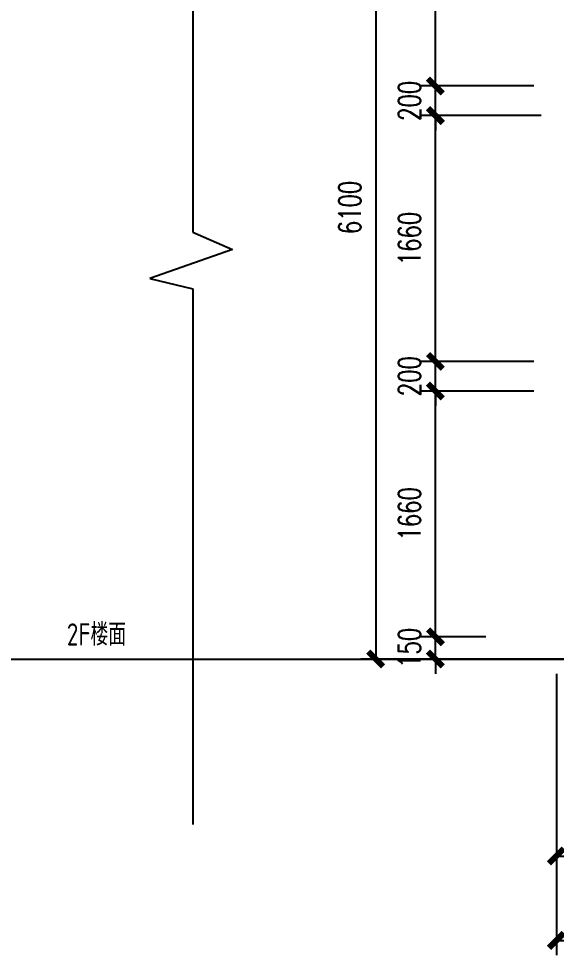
# Model space of a CAD drawing. Header units: millimetres. Extents: x -198529 to 244266, y -64 to 158464.
# Drawn here: x -154265 to -150637, y 104819 to 111144 of the extents above; entities that cross this region are included whole.
import ezdxf

# ---------------------------------------------------------------- set-up
doc = ezdxf.new("R2010")
doc.units = ezdxf.units.MM
doc.layers.add('0-DCC-STRUC-T', color=4, linetype='Continuous')
doc.layers.add('COIL-BANK', color=8, linetype='Continuous')
doc.styles.add('DIM_FONT', font='SIMPLEX', dxfattribs={"width": 0.7, "bigfont": 'GBCBIG'})
doc.styles.add('EDRI-COM', font='tssdeng.shx', dxfattribs={"width": 0.8, "bigfont": 'hztxt.shx'})
doc.dimstyles.new('DIM-1', dxfattribs={"dimtxt": 150, "dimasz": 100, "dimexe": 100, "dimexo": 100, "dimgap": 100, "dimtad": 1, "dimdec": 0, "dimzin": 12, "dimdsep": 46, "dimtxsty": 'DIM_FONT', "dimblk": 'ARCHTICK', "dimcen": 2.5, "dimclrd": 256, "dimclre": 256, "dimclrt": 256, "dimadec": 0, "dimazin": 3, "dimtfac": 1, "dimtdec": 0, "dimtix": 1, "dimtmove": 2, "dimatfit": 3, "dimfxl": 1, "dimlwd": -1, "dimlwe": -1, "dimarcsym": 0})

# ---------------------------------------------------------------- blocks, each defined once
blk = doc.blocks.new('_ArchTick')
at = {"color": 0, "linetype": 'ByBlock', "const_width": 0.4}
blk.add_lwpolyline([(-0.5, -0.5), (0.5, 0.5)], dxfattribs=at)
blk = doc.blocks.new('*D160')
at = {"layer": '0-DCC-STRUC-T', "transparency": 16777216}
for p, q in [((-150636.3, 106720), (-150636.3, 104819.1)), ((-150011.3, 105478.1), (-150011.3, 104819.1)), ((-150636.3, 104919.1), (-150011.3, 104919.1))]:
    blk.add_line(p, q, dxfattribs=at)
at = {"layer": 'Defpoints', "color": 0, "transparency": 16777216}
for p in [(-150636.3, 106820), (-150011.3, 105578.1), (-150011.3, 104919.1)]:
    blk.add_point(p, dxfattribs=at)
at = {"layer": '0-DCC-STRUC-T', "transparency": 16777216, "xscale": 100, "yscale": 100, "zscale": 100, "rotation": 180}
blk.add_blockref('_ArchTick', (-150636.3, 104919.1), dxfattribs=at)
at = {"layer": '0-DCC-STRUC-T', "transparency": 16777216, "xscale": 100, "yscale": 100, "zscale": 100}
blk.add_blockref('_ArchTick', (-150011.3, 104919.1), dxfattribs=at)
at = {"layer": '0-DCC-STRUC-T', "transparency": 16777216, "insert": (-150323.8, 105094.1), "char_height": 150, "attachment_point": 5, "style": 'DIM_FONT'}
blk.add_mtext('625', dxfattribs=at)
blk = doc.blocks.new('*D163')
at = {"layer": '0-DCC-STRUC-T', "transparency": 16777216}
for p, q in [((-150636.3, 106720), (-150636.3, 105389)), ((-150011.3, 106720), (-150011.3, 105389)), ((-150636.3, 105489), (-150011.3, 105489))]:
    blk.add_line(p, q, dxfattribs=at)
at = {"layer": 'Defpoints', "color": 0, "transparency": 16777216}
for p in [(-150636.3, 106820), (-150011.3, 106820), (-150011.3, 105489)]:
    blk.add_point(p, dxfattribs=at)
at = {"layer": '0-DCC-STRUC-T', "transparency": 16777216, "xscale": 100, "yscale": 100, "zscale": 100, "rotation": 180}
blk.add_blockref('_ArchTick', (-150636.3, 105489), dxfattribs=at)
at = {"layer": '0-DCC-STRUC-T', "transparency": 16777216, "xscale": 100, "yscale": 100, "zscale": 100}
blk.add_blockref('_ArchTick', (-150011.3, 105489), dxfattribs=at)
at = {"layer": '0-DCC-STRUC-T', "transparency": 16777216, "insert": (-150323.8, 105664), "char_height": 150, "attachment_point": 5, "style": 'DIM_FONT'}
blk.add_mtext('625', dxfattribs=at)
blk = doc.blocks.new('*D173')
at = {"layer": '0-DCC-STRUC-T', "transparency": 16777216}
for p, q in [((-151361.3, 112920), (-151955.6, 112920)), ((-151855.6, 112920), (-151855.6, 106820)), ((-150301.2, 106820), (-151955.6, 106820))]:
    blk.add_line(p, q, dxfattribs=at)
at = {"layer": 'Defpoints', "color": 0, "transparency": 16777216}
for p in [(-151261.3, 112920), (-151855.6, 106820), (-150201.2, 106820)]:
    blk.add_point(p, dxfattribs=at)
at = {"layer": '0-DCC-STRUC-T', "transparency": 16777216, "xscale": 100, "yscale": 100, "zscale": 100}
for p, rotation in [((-151855.6, 112920), 90), ((-151855.6, 106820), 270)]:
    blk.add_blockref('_ArchTick', p, dxfattribs=dict(at, rotation=rotation))
at = {"layer": '0-DCC-STRUC-T', "transparency": 16777216, "insert": (-152030.6, 109870), "char_height": 150, "attachment_point": 5, "rotation": 90, "style": 'DIM_FONT'}
blk.add_mtext('6100', dxfattribs=at)
blk = doc.blocks.new('*D174')
at = {"layer": '0-DCC-STRUC-T', "transparency": 16777216}
for p, q in [((-150787.8, 108630), (-151552.4, 108630)), ((-151452.4, 106970), (-151452.4, 108630)), ((-151112.7, 106970), (-151552.4, 106970))]:
    blk.add_line(p, q, dxfattribs=at)
at = {"layer": 'Defpoints', "color": 0, "transparency": 16777216}
for p in [(-151452.4, 108630), (-150687.8, 108630), (-151012.7, 106970)]:
    blk.add_point(p, dxfattribs=at)
at = {"layer": '0-DCC-STRUC-T', "transparency": 16777216, "xscale": 100, "yscale": 100, "zscale": 100}
for p, rotation in [((-151452.4, 108630), 90), ((-151452.4, 106970), 270)]:
    blk.add_blockref('_ArchTick', p, dxfattribs=dict(at, rotation=rotation))
at = {"layer": '0-DCC-STRUC-T', "transparency": 16777216, "insert": (-151627.4, 107800), "char_height": 150, "attachment_point": 5, "rotation": 90, "style": 'DIM_FONT'}
blk.add_mtext('1660', dxfattribs=at)
blk = doc.blocks.new('*D175')
at = {"layer": '0-DCC-STRUC-T', "transparency": 16777216}
for p, q in [((-151452.4, 108830), (-151452.4, 108930)), ((-150787.8, 108830), (-151552.4, 108830)), ((-151452.4, 108630), (-151452.4, 108830)), ((-150787.8, 108630), (-151552.4, 108630)), ((-151452.4, 108630), (-151452.4, 108530))]:
    blk.add_line(p, q, dxfattribs=at)
at = {"layer": 'Defpoints', "color": 0, "transparency": 16777216}
for p in [(-151452.4, 108830), (-150687.8, 108830), (-150687.8, 108630)]:
    blk.add_point(p, dxfattribs=at)
at = {"layer": '0-DCC-STRUC-T', "transparency": 16777216, "xscale": 100, "yscale": 100, "zscale": 100}
for p, rotation in [((-151452.4, 108830), 270), ((-151452.4, 108630), 90)]:
    blk.add_blockref('_ArchTick', p, dxfattribs=dict(at, rotation=rotation))
at = {"layer": '0-DCC-STRUC-T', "transparency": 16777216, "insert": (-151627.4, 108730), "char_height": 150, "attachment_point": 5, "rotation": 90, "style": 'DIM_FONT'}
blk.add_mtext('200', dxfattribs=at)
blk = doc.blocks.new('*D176')
at = {"layer": '0-DCC-STRUC-T', "transparency": 16777216}
for p, q in [((-150737.8, 110490), (-151552.4, 110490)), ((-151452.4, 108830), (-151452.4, 110490)), ((-150787.8, 108830), (-151552.4, 108830))]:
    blk.add_line(p, q, dxfattribs=at)
at = {"layer": 'Defpoints', "color": 0, "transparency": 16777216}
for p in [(-151452.4, 110490), (-150637.8, 110490), (-150687.8, 108830)]:
    blk.add_point(p, dxfattribs=at)
at = {"layer": '0-DCC-STRUC-T', "transparency": 16777216, "xscale": 100, "yscale": 100, "zscale": 100}
for p, rotation in [((-151452.4, 110490), 90), ((-151452.4, 108830), 270)]:
    blk.add_blockref('_ArchTick', p, dxfattribs=dict(at, rotation=rotation))
at = {"layer": '0-DCC-STRUC-T', "transparency": 16777216, "insert": (-151627.4, 109660), "char_height": 150, "attachment_point": 5, "rotation": 90, "style": 'DIM_FONT'}
blk.add_mtext('1660', dxfattribs=at)
blk = doc.blocks.new('*D177')
at = {"layer": '0-DCC-STRUC-T', "transparency": 16777216}
for p, q in [((-151452.4, 110690), (-151452.4, 110790)), ((-150787.8, 110690), (-151552.4, 110690)), ((-151452.4, 110490), (-151452.4, 110690)), ((-150787.8, 110490), (-151552.4, 110490)), ((-151452.4, 110490), (-151452.4, 110390))]:
    blk.add_line(p, q, dxfattribs=at)
at = {"layer": 'Defpoints', "color": 0, "transparency": 16777216}
for p in [(-151452.4, 110690), (-150687.8, 110690), (-150687.8, 110490)]:
    blk.add_point(p, dxfattribs=at)
at = {"layer": '0-DCC-STRUC-T', "transparency": 16777216, "xscale": 100, "yscale": 100, "zscale": 100}
for p, rotation in [((-151452.4, 110690), 270), ((-151452.4, 110490), 90)]:
    blk.add_blockref('_ArchTick', p, dxfattribs=dict(at, rotation=rotation))
at = {"layer": '0-DCC-STRUC-T', "transparency": 16777216, "insert": (-151627.4, 110590), "char_height": 150, "attachment_point": 5, "rotation": 90, "style": 'DIM_FONT'}
blk.add_mtext('200', dxfattribs=at)
blk = doc.blocks.new('*D178')
at = {"layer": '0-DCC-STRUC-T', "transparency": 16777216}
for p, q in [((-150565.4, 112920), (-151552.4, 112920)), ((-151452.4, 110690), (-151452.4, 112920)), ((-150865.4, 110690), (-151552.4, 110690))]:
    blk.add_line(p, q, dxfattribs=at)
at = {"layer": 'Defpoints', "color": 0, "transparency": 16777216}
for p in [(-151452.4, 112920), (-150465.4, 112920), (-150765.4, 110690)]:
    blk.add_point(p, dxfattribs=at)
at = {"layer": '0-DCC-STRUC-T', "transparency": 16777216, "xscale": 100, "yscale": 100, "zscale": 100}
for p, rotation in [((-151452.4, 112920), 90), ((-151452.4, 110690), 270)]:
    blk.add_blockref('_ArchTick', p, dxfattribs=dict(at, rotation=rotation))
at = {"layer": '0-DCC-STRUC-T', "transparency": 16777216, "insert": (-151627.4, 111805), "char_height": 150, "attachment_point": 5, "rotation": 90, "style": 'DIM_FONT'}
blk.add_mtext('2230', dxfattribs=at)
blk = doc.blocks.new('*D179')
at = {"layer": '0-DCC-STRUC-T', "transparency": 16777216}
for p, q in [((-151452.4, 106970), (-151452.4, 107070)), ((-151112.7, 106970), (-151552.4, 106970)), ((-151452.4, 106820), (-151452.4, 106970)), ((-151112.7, 106820), (-151552.4, 106820)), ((-151452.4, 106820), (-151452.4, 106720))]:
    blk.add_line(p, q, dxfattribs=at)
at = {"layer": 'Defpoints', "color": 0, "transparency": 16777216}
for p in [(-151452.4, 106970), (-151012.7, 106970), (-151012.7, 106820)]:
    blk.add_point(p, dxfattribs=at)
at = {"layer": '0-DCC-STRUC-T', "transparency": 16777216, "xscale": 100, "yscale": 100, "zscale": 100}
for p, rotation in [((-151452.4, 106970), 270), ((-151452.4, 106820), 90)]:
    blk.add_blockref('_ArchTick', p, dxfattribs=dict(at, rotation=rotation))
at = {"layer": '0-DCC-STRUC-T', "transparency": 16777216, "insert": (-151627.4, 106895), "char_height": 150, "attachment_point": 5, "rotation": 90, "style": 'DIM_FONT'}
blk.add_mtext('150', dxfattribs=at)

msp = doc.modelspace()

# ---------------------------------------------------------------- linework, layer by layer
at = {"layer": '0-DCC-STRUC-T'}
for p, q in [((-153089.3, 113731), (-153089.3, 109703.1)), ((-153089.3, 109703.1), (-153089.3, 109702.1)), ((-153089.3, 109702.1), (-152821.9, 109586)), ((-152821.9, 109586), (-153379.1, 109390)), ((-153379.1, 109390), (-153090.2, 109320.4)), ((-153090.2, 109320.4), (-153089.3, 109320.2)), ((-153089.3, 109320.2), (-153089.3, 105701.5))]:
    msp.add_line(p, q, dxfattribs=at)
at = {"layer": 'COIL-BANK'}
msp.add_line((-177765.4, 106820), (-138929, 106820), dxfattribs=at)

# ---------------------------------------------------------------- texts
at = {"layer": '0-DCC-STRUC-T', "style": 'EDRI-COM', "width": 0.8}
msp.add_text('2F楼面', height=150, dxfattribs=at).set_placement((-153940.8, 106911))

# ---------------------------------------------------------------- dimensions: what is measured, and where the dimension line sits
at = {"layer": '0-DCC-STRUC-T'}
for base, p1, p2, picture, middle in [((-151855.6, 106820), (-151261.3, 112920), (-150201.2, 106820), '*D173', (-152030.6, 109870)), ((-151452.4, 112920), (-150765.4, 110690), (-150465.4, 112920), '*D178', (-151627.4, 111805)), ((-151452.4, 110690), (-150687.8, 110490), (-150687.8, 110690), '*D177', (-151627.4, 110590)), ((-151452.4, 110490), (-150687.8, 108830), (-150637.8, 110490), '*D176', (-151627.4, 109660)), ((-151452.4, 108830), (-150687.8, 108630), (-150687.8, 108830), '*D175', (-151627.4, 108730)), ((-151452.4, 108630), (-151012.7, 106970), (-150687.8, 108630), '*D174', (-151627.4, 107800)), ((-151452.4, 106970), (-151012.7, 106820), (-151012.7, 106970), '*D179', (-151627.4, 106895))]:
    dim = msp.add_linear_dim(base=base, p1=p1, p2=p2, angle=90, dimstyle='DIM-1', dxfattribs=at)
    dim.commit()
    dim.dimension.update_dxf_attribs({"geometry": picture, "text_midpoint": middle})
for base, p2, picture, middle in [((-150011.3, 104919.1), (-150011.3, 105578.1), '*D160', (-150323.8, 105094.1)), ((-150011.3, 105489), (-150011.3, 106820), '*D163', (-150323.8, 105664))]:
    dim = msp.add_linear_dim(base=base, p1=(-150636.3, 106820), p2=p2, dimstyle='DIM-1', dxfattribs=at)
    dim.commit()
    dim.dimension.update_dxf_attribs({"geometry": picture, "text_midpoint": middle})

doc.saveas('drawing.dxf')
